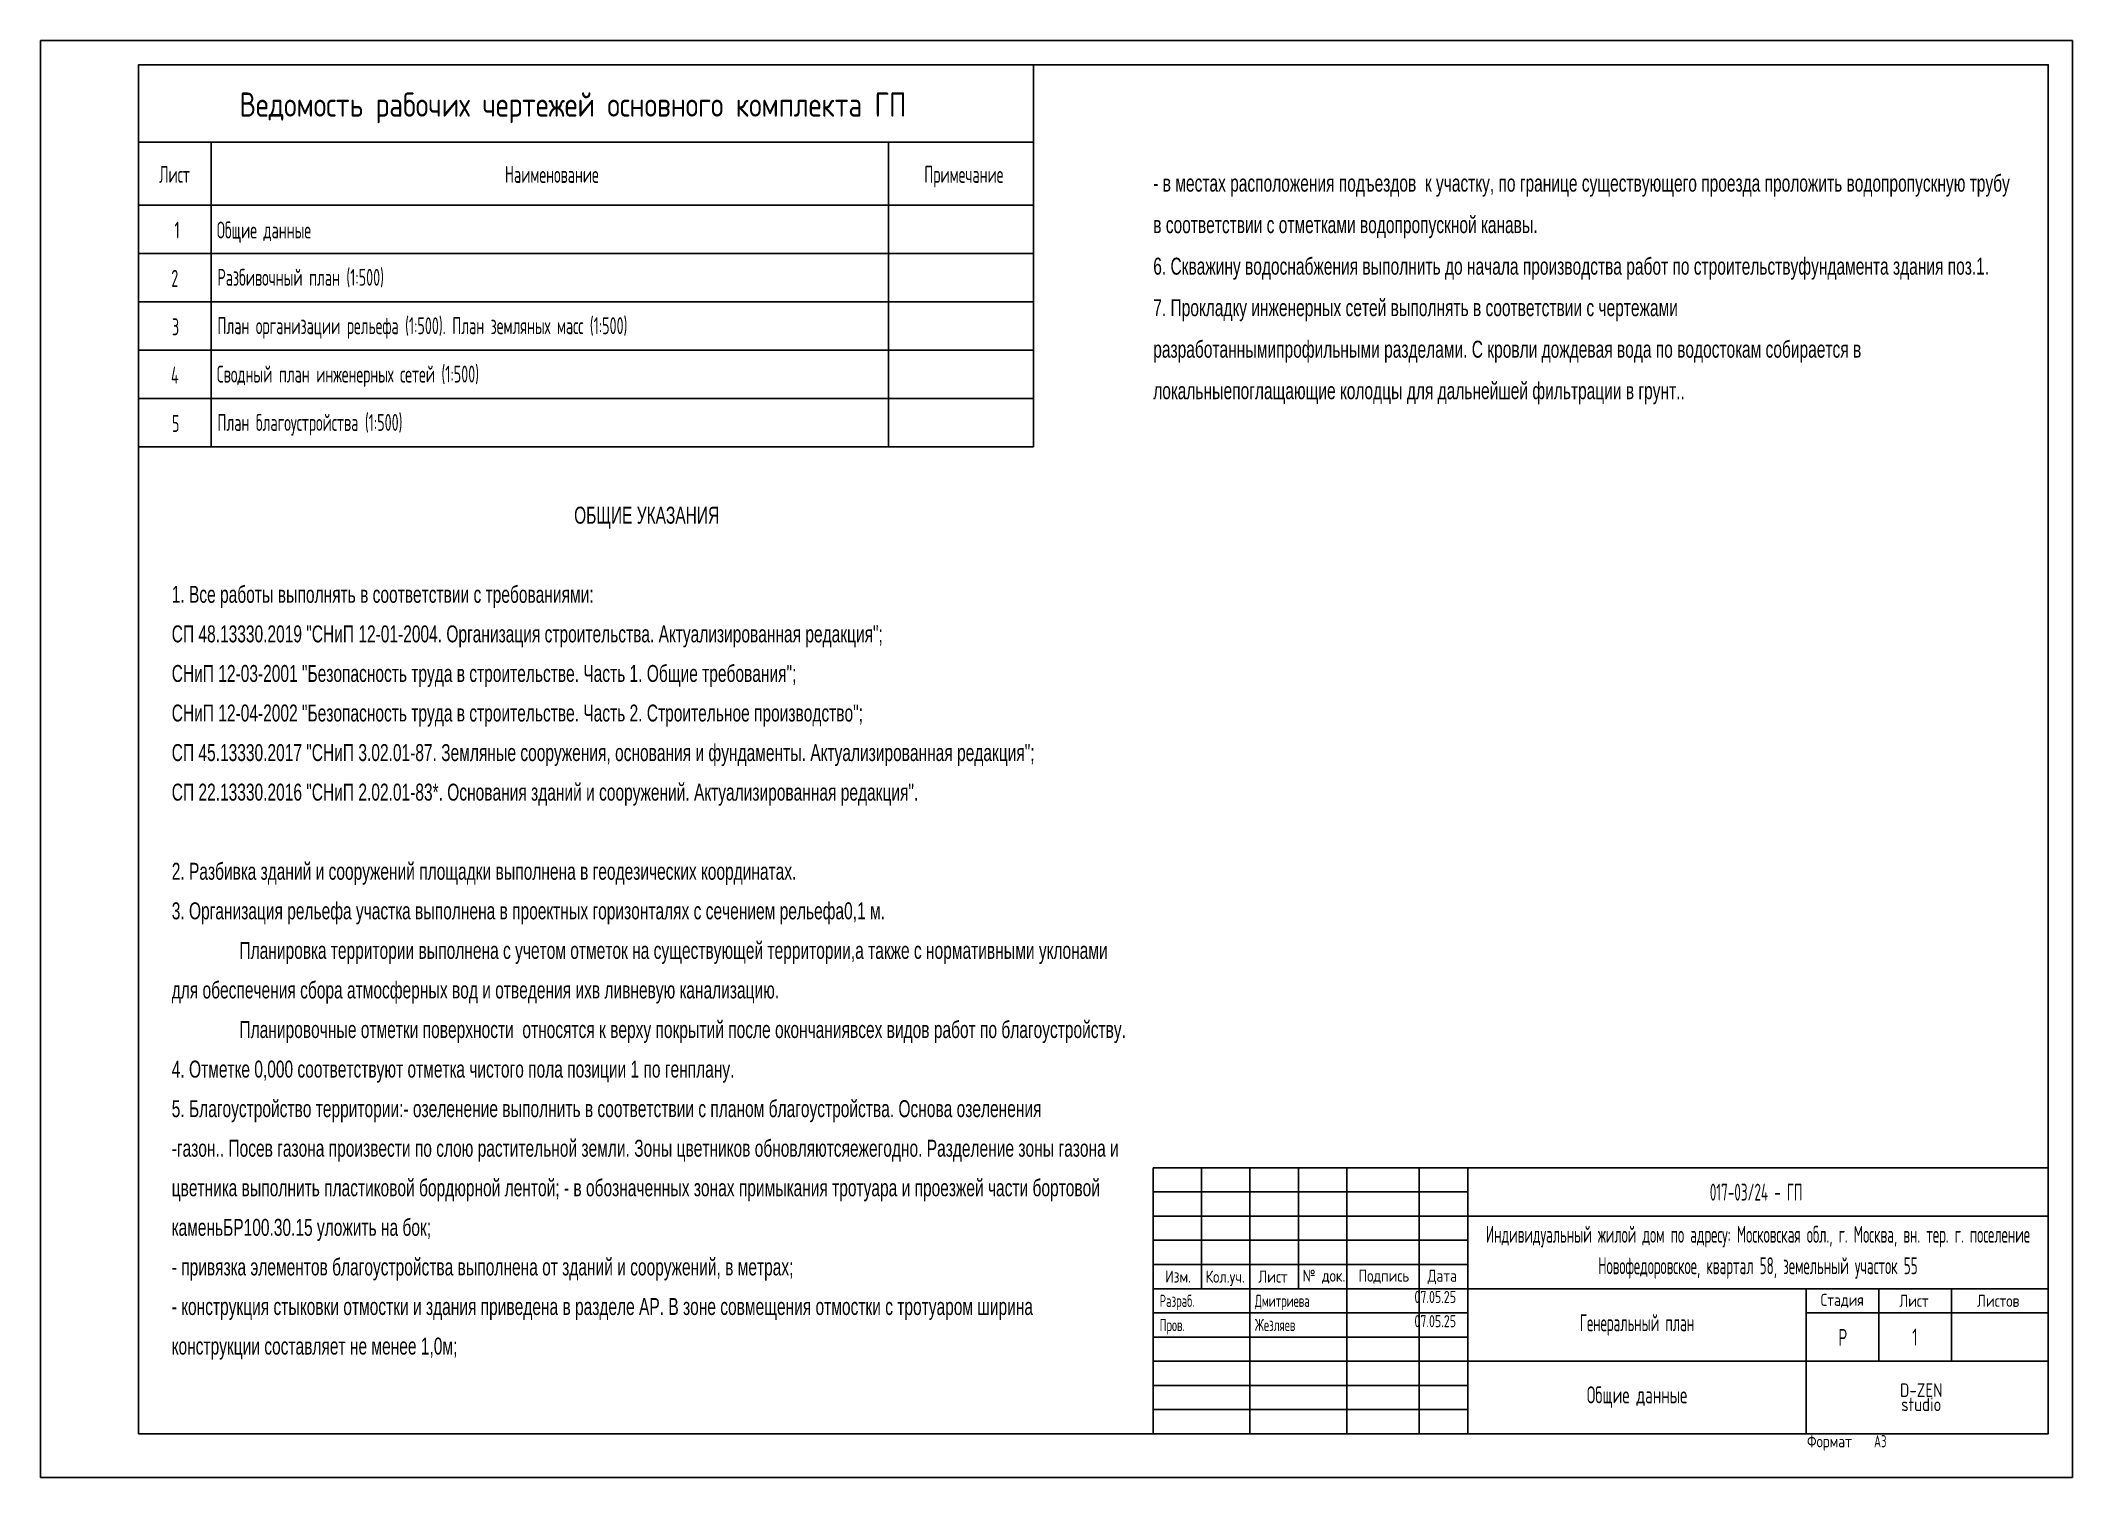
# Paper-space layout '02 Общие данные A3' of a CAD drawing. Header units: millimetres. Extents: x 0 to 420, y 0 to 297.
import ezdxf

# ---------------------------------------------------------------- set-up
doc = ezdxf.new("R2010")
doc.units = ezdxf.units.MM
doc.header["$MEASUREMENT"] = 0
for name, color, linetype, lineweight in [('0-Жирная_Ном._пера__7', 7, 'Continuous', 25), ('0-Тонкая_Ном._пера__7', 7, 'Continuous', 25), ('0_Ном._пера__7', 7, 'Continuous', 25), ('ГП_Штамп_Ном._пера__7', 7, 'Continuous', 25), ('ГТ-Таблицы_Ном._пера__7', 7, 'Continuous', 25), ('ГТ5-Текст_Ном._пера__7', 7, 'Continuous', 25)]:
    doc.layers.add(name, color=color, linetype=linetype, lineweight=lineweight)
doc.styles.add('РЎР“Р•РќР•Р\xa0РР\xa0_РЎРўРР›Р¬_10', font='', dxfattribs={"width": 0.7})
doc.styles.add('РЎР“Р•РќР•Р\xa0РР\xa0_РЎРўРР›Р¬_12', font='', dxfattribs={"width": 0.892035})
doc.styles.add('РЎР“Р•РќР•Р\xa0РР\xa0_РЎРўРР›Р¬_13', font='ARIALN.TTF', dxfattribs={"width": 0.8})
doc.styles.add('РЎР“Р•РќР•Р\xa0РР\xa0_РЎРўРР›Р¬_14', font='', dxfattribs={"width": 0.75})
doc.styles.add('РЎР“Р•РќР•Р\xa0РР\xa0_РЎРўРР›Р¬_6', font='', dxfattribs={"width": 0.8})
doc.styles.add('РЎР“Р•РќР•Р\xa0РР\xa0_РЎРўРР›Р¬_7', font='')
doc.styles.get('РЎР“Р•РќР•Р\xa0РР\xa0_РЎРўРР›Р¬_10').set_extended_font_data('GOST_type_A')
doc.styles.get('РЎР“Р•РќР•Р\xa0РР\xa0_РЎРўРР›Р¬_12').set_extended_font_data('GOST_type_A')
doc.styles.get('РЎР“Р•РќР•Р\xa0РР\xa0_РЎРўРР›Р¬_14').set_extended_font_data('GOST_type_A')
doc.styles.get('РЎР“Р•РќР•Р\xa0РР\xa0_РЎРўРР›Р¬_6').set_extended_font_data('GOST_type_A')
doc.styles.get('РЎР“Р•РќР•Р\xa0РР\xa0_РЎРўРР›Р¬_7').set_extended_font_data('GOST_type_A')

psp = doc.layouts.new('02 Общие данные A3')

# ---------------------------------------------------------------- linework, layer by layer
at = {"layer": '0-Жирная_Ном._пера__7', "color": 7, "linetype": 'Continuous', "lineweight": 25}
psp.add_lwpolyline([(20.25, 9), (415, 9), (415, 292), (20.25, 292)], close=True, dxfattribs=at)
at = {"layer": '0-Тонкая_Ном._пера__7', "color": 7, "linetype": 'Continuous', "lineweight": 25}
psp.add_lwpolyline([(0, 0), (420, 0), (420, 297), (0, 297)], close=True, dxfattribs=at)
at = {"layer": 'ГП_Штамп_Ном._пера__7', "color": 7, "linetype": 'Continuous', "lineweight": 25}
for p, q in [((230, 9), (230, 64)), ((230, 64), (415, 64)), ((240, 64), (240, 39)), ((250, 64), (250, 9)), ((260, 64), (260, 39)), ((270, 64), (270, 9)), ((285, 64), (285, 9)), ((295, 64), (295, 9)), ((230, 59), (295, 59)), ((230, 54), (295, 54)), ((295, 54), (415, 54)), ((230, 49), (295, 49)), ((230, 44), (295, 44)), ((230, 39), (415, 39)), ((365, 39), (365, 9)), ((380, 39), (380, 24)), ((395, 39), (395, 24)), ((230, 34), (295, 34)), ((365, 34), (415, 34)), ((230, 29), (295, 29)), ((230, 24), (295, 24)), ((295, 24), (415, 24)), ((230, 19), (295, 19)), ((230, 14), (295, 14))]:
    psp.add_line(p, q, dxfattribs=at)
at = {"layer": 'ГТ-Таблицы_Ном._пера__7', "color": 7, "linetype": 'Continuous', "lineweight": 25}
for p, q in [((205.25, 292), (205.25, 213)), ((20.25, 276), (20.25, 213)), ((20.25, 276), (205.25, 276)), ((35.25, 276), (35.25, 213)), ((175.25, 276), (175.25, 213)), ((20.25, 263), (205.25, 263)), ((20.25, 253), (205.25, 253)), ((20.25, 243), (205.25, 243)), ((20.25, 233), (205.25, 233)), ((20.25, 223), (205.25, 223)), ((20.25, 213), (205.25, 213))]:
    psp.add_line(p, q, dxfattribs=at)

# ---------------------------------------------------------------- texts
at = {"layer": '0_Ном._пера__7', "color": 7, "linetype": 'Continuous', "lineweight": 25, "insert": (388.76, 16.56), "char_height": 2.7921, "attachment_point": 5, "line_spacing_factor": 0.630474, "style": 'РЎР“Р•РќР•Р\xa0РР\xa0_РЎРўРР›Р¬_7'}
psp.add_mtext('\\A1;{\\pqc;\\fGOST_type_A|b0|i0|c0|p0;\\W1.000000;D-ZEN\\P\\pqc;\\fGOST_type_A|b0|i0|c0|p0;\\W1.000000;studio}', dxfattribs=at)
at = {"layer": 'ГП_Штамп_Ном._пера__7', "color": 7, "linetype": 'Continuous', "lineweight": 25}
for s, insert, char_height, attachment_point, style in [('\\A1;{\\pql;\\fGOST_type_A|b0|i0|c0|p0;\\W0.700000;017-03/24 - ГП}', (345.05, 58.96), 3.5, 4, 'РЎР“Р•РќР•Р\xa0РР\xa0_РЎРўРР›Р¬_10'), ('\\A1;{\\pql;\\fGOST_type_A|b0|i0|c0|p0;\\W1.000000;Изм.}', (232.47, 41.51), 2.5, 4, 'РЎР“Р•РќР•Р\xa0РР\xa0_РЎРўРР›Р¬_7'), ('\\A1;{\\pql;\\fGOST_type_A|b0|i0|c0|p0;\\W1.000000;Кол.уч.}', (240.83, 41.15), 2.5, 4, 'РЎР“Р•РќР•Р\xa0РР\xa0_РЎРўРР›Р¬_7'), ('\\A1;{\\pql;\\fGOST_type_A|b0|i0|c0|p0;\\W1.000000;Лист}', (251.72, 41.5), 2.5, 4, 'РЎР“Р•РќР•Р\xa0РР\xa0_РЎРўРР›Р¬_7'), ('\\A1;{\\pql;\\fGOST_type_A|b0|i0|c0|p0;\\W1.000000;№ док.}', (260.85, 41.5), 2.5, 4, 'РЎР“Р•РќР•Р\xa0РР\xa0_РЎРўРР›Р¬_7'), ('\\A1;{\\pql;\\fGOST_type_A|b0|i0|c0|p0;\\W1.000000;Подпись}', (272.44, 41.5), 2.5, 4, 'РЎР“Р•РќР•Р\xa0РР\xa0_РЎРўРР›Р¬_7'), ('\\A1;{\\pql;\\fGOST_type_A|b0|i0|c0|p0;\\W1.000000;Дата}', (286.72, 41.42), 2.5, 4, 'РЎР“Р•РќР•Р\xa0РР\xa0_РЎРўРР›Р¬_7'), ('\\A1;{\\pql;\\fGOST_type_A|b0|i0|c0|p0;\\W0.892035;07.05.25}', (283.98, 36.04), 2.5, 7, 'РЎР“Р•РќР•Р\xa0РР\xa0_РЎРўРР›Р¬_12'), ('\\A1;{\\pql;\\fGOST_type_A|b0|i0|c0|p0;\\W1.000000;Стадия}', (367.97, 36.5), 2.5, 4, 'РЎР“Р•РќР•Р\xa0РР\xa0_РЎРўРР›Р¬_7'), ('\\A1;{\\pql;\\fGOST_type_A|b0|i0|c0|p0;\\W0.800000;Разраб.}', (231.32, 36.15), 2.5, 4, 'РЎР“Р•РќР•Р\xa0РР\xa0_РЎРўРР›Р¬_6'), ('\\A1;{\\pql;\\fGOST_type_A|b0|i0|c0|p0;\\W0.800000;Дмитриева}', (251, 36.15), 2.5, 4, 'РЎР“Р•РќР•Р\xa0РР\xa0_РЎРўРР›Р¬_6'), ('\\A1;{\\pqc;\\fGOST_type_A|b0|i0|c0|p0;\\W0.700000;Генеральный план}', (330, 31.49), 3.5, 5, 'РЎР“Р•РќР•Р\xa0РР\xa0_РЎРўРР›Р¬_10'), ('\\A1;{\\pql;\\fGOST_type_A|b0|i0|c0|p0;\\W1.000000;Лист}', (384.22, 36.5), 2.5, 4, 'РЎР“Р•РќР•Р\xa0РР\xa0_РЎРўРР›Р¬_7'), ('\\A1;{\\pql;\\fGOST_type_A|b0|i0|c0|p0;\\W1.000000;Листов}', (400.29, 36.5), 2.5, 4, 'РЎР“Р•РќР•Р\xa0РР\xa0_РЎРўРР›Р¬_7'), ('\\A1;{\\pql;\\fGOST_type_A|b0|i0|c0|p0;\\W0.800000;Пров.}', (231.32, 31.15), 2.5, 4, 'РЎР“Р•РќР•Р\xa0РР\xa0_РЎРўРР›Р¬_6'), ('\\A1;{\\pql;\\fGOST_type_A|b0|i0|c0|p0;\\W0.800000;Жезляев}', (251.01, 31.5), 2.5, 4, 'РЎР“Р•РќР•Р\xa0РР\xa0_РЎРўРР›Р¬_6'), ('\\A1;{\\pql;\\fGOST_type_A|b0|i0|c0|p0;\\W0.892035;07.05.25}', (283.98, 31.04), 2.5, 7, 'РЎР“Р•РќР•Р\xa0РР\xa0_РЎРўРР›Р¬_12'), ('\\A1;{\\pql;\\fGOST_type_A|b0|i0|c0|p0;\\W0.800000;Р}', (371.61, 28.93), 3.5, 4, 'РЎР“Р•РќР•Р\xa0РР\xa0_РЎРўРР›Р¬_6'), ('\\A1;{\\pql;\\fGOST_type_A|b0|i0|c0|p0;\\W0.800000;1}', (386.9, 29.01), 3.5, 4, 'РЎР“Р•РќР•Р\xa0РР\xa0_РЎРўРР›Р¬_6'), ('\\A1;{\\pqc;\\fGOST_type_A|b0|i0|c0|p0;\\W0.800000;Общие данные}', (330, 16.58), 3.5, 5, 'РЎР“Р•РќР•Р\xa0РР\xa0_РЎРўРР›Р¬_6'), ('\\A1;{\\pql;\\fGOST_type_A|b0|i0|c0|p0;\\W1.000000;Формат}', (365.14, 7.11), 2.5, 4, 'РЎР“Р•РќР•Р\xa0РР\xa0_РЎРўРР›Р¬_7'), ('\\A1;{\\pql;\\fGOST_type_A|b0|i0|c0|p0;\\W0.800000;А3}', (379, 7.47), 2.5, 4, 'РЎР“Р•РќР•Р\xa0РР\xa0_РЎРўРР›Р¬_6')]:
    psp.add_mtext(s, dxfattribs=dict(at, insert=insert, char_height=char_height, attachment_point=attachment_point, style=style))
at = {"layer": 'ГП_Штамп_Ном._пера__7', "color": 7, "linetype": 'Continuous', "lineweight": 25, "insert": (355, 46.52), "char_height": 3.5, "width": 128.697, "attachment_point": 5, "line_spacing_factor": 1.112236, "style": 'РЎР“Р•РќР•Р\xa0РР\xa0_РЎРўРР›Р¬_10'}
psp.add_mtext('\\A1;{\\pqc;\\fGOST_type_A|b0|i0|c0|p0;\\W0.700000;Индивидуальный жилой дом по адресу: Московская обл., г. Москва, вн. \\fGOST_type_A|b0|i0|c0|p0;\\W0.700000;тер. г. поселение Новофедоровское, квартал 58, земельный участок 55}', dxfattribs=at)
at = {"layer": 'ГТ-Таблицы_Ном._пера__7', "color": 7, "linetype": 'Continuous', "lineweight": 25, "attachment_point": 1}
for s, insert, char_height, style in [('\\A1;{\\pql;\\fGOST_type_A|b0|i0|c0|p0;\\W1.000000;Ведомость рабочих чертежей основного комплекта ГП}', (41.12, 286.28), 5, 'РЎР“Р•РќР•Р\xa0РР\xa0_РЎРўРР›Р¬_7'), ('\\A1;{\\pql;\\fGOST_type_A|b0|i0|c0|p0;\\W0.750000;Лист}', (24.5, 271.1), 3.5, 'РЎР“Р•РќР•Р\xa0РР\xa0_РЎРўРР›Р¬_14'), ('\\A1;{\\pql;\\fGOST_type_A|b0|i0|c0|p0;\\W0.750000;Наименование}', (95.98, 271.1), 3.5, 'РЎР“Р•РќР•Р\xa0РР\xa0_РЎРўРР›Р¬_14'), ('\\A1;{\\pql;\\fGOST_type_A|b0|i0|c0|p0;\\W0.750000;Примечание}', (182.66, 271.1), 3.5, 'РЎР“Р•РќР•Р\xa0РР\xa0_РЎРўРР›Р¬_14'), ('\\A1;{\\pql;\\fGOST_type_A|b0|i0|c0|p0;\\W0.750000;1}', (27.68, 259.6), 3.5, 'РЎР“Р•РќР•Р\xa0РР\xa0_РЎРўРР›Р¬_14'), ('\\A1;{\\pql;\\fGOST_type_A|b0|i0|c0|p0;\\W0.750000;Общие данные}', (36.43, 259.6), 3.5, 'РЎР“Р•РќР•Р\xa0РР\xa0_РЎРўРР›Р¬_14'), ('\\A1;{\\pql;\\fGOST_type_A|b0|i0|c0|p0;\\W0.750000;2}', (27.01, 249.6), 3.5, 'РЎР“Р•РќР•Р\xa0РР\xa0_РЎРўРР›Р¬_14'), ('\\A1;{\\pql;\\fGOST_type_A|b0|i0|c0|p0;\\W0.750000;Разбивочный план (1:500)}', (36.53, 249.82), 3.5, 'РЎР“Р•РќР•Р\xa0РР\xa0_РЎРўРР›Р¬_14'), ('\\A1;{\\pql;\\fGOST_type_A|b0|i0|c0|p0;\\W0.750000;3}', (27.15, 239.6), 3.5, 'РЎР“Р•РќР•Р\xa0РР\xa0_РЎРўРР›Р¬_14'), ('\\A1;{\\pql;\\fGOST_type_A|b0|i0|c0|p0;\\W0.750000;План организации рельефа (1:500). План земляных масс (1:500)}', (36.54, 239.82), 3.5, 'РЎР“Р•РќР•Р\xa0РР\xa0_РЎРўРР›Р¬_14'), ('\\A1;{\\pql;\\fGOST_type_A|b0|i0|c0|p0;\\W0.750000;4}', (26.95, 229.6), 3.5, 'РЎР“Р•РќР•Р\xa0РР\xa0_РЎРўРР›Р¬_14'), ('\\A1;{\\pql;\\fGOST_type_A|b0|i0|c0|p0;\\W0.750000;Сводный план инженерных сетей (1:500)}', (36.43, 229.82), 3.5, 'РЎР“Р•РќР•Р\xa0РР\xa0_РЎРўРР›Р¬_14'), ('\\A1;{\\pql;\\fGOST_type_A|b0|i0|c0|p0;\\W0.750000;5}', (27.15, 219.6), 3.5, 'РЎР“Р•РќР•Р\xa0РР\xa0_РЎРўРР›Р¬_14'), ('\\A1;{\\pql;\\fGOST_type_A|b0|i0|c0|p0;\\W0.750000;План благоустройства (1:500)}', (36.54, 219.82), 3.5, 'РЎР“Р•РќР•Р\xa0РР\xa0_РЎРўРР›Р¬_14')]:
    psp.add_mtext(s, dxfattribs=dict(at, insert=insert, char_height=char_height, style=style))
at = {"layer": 'ГТ5-Текст_Ном._пера__7', "color": 7, "linetype": 'Continuous', "lineweight": 25, "char_height": 3.5, "style": 'РЎР“Р•РќР•Р\xa0РР\xa0_РЎРўРР›Р¬_13'}
for s, insert, width, attachment_point, line_spacing_factor in [('\\A1;{\\pql;\\fArial Narrow|b0|i0|c204|p0;\\W0.800000;- в местах расположения подъездов  к участку, по границе существующего проезда проложить водопропускную трубу в соответствии с отметками водопропускной канавы.\\P\\pql;\\fArial Narrow|b0|i0|c204|p0;\\W0.800000;6. Скважину водоснабжения выполнить до начала производства работ по строительствуфундамента здания поз.1. \\P\\pql;\\fArial Narrow|b0|i0|c204|p0;\\W0.800000;7. Прокладку инженерных сетей выполнять в соответствии с чертежами \\P\\pql;\\fArial Narrow|b0|i0|c204|p0;\\W0.800000;разработаннымипрофильными разделами. С кровли дождевая вода по водостокам собирается в локальныепоглащающие колодцы для дальнейшей фильтрации в грунт..}', (230, 269.29), 177.3727, 1, 1.470835), ('\\A1;{\\pqc;\\fArial Narrow|b0|i0|c204|p0;\\W0.800000;ОБЩИЕ УКАЗАНИЯ\\P\\pql;\\fArial Narrow|b0|i0|c204|p0;\\W0.800000;\\P\\pql;\\fArial Narrow|b0|i0|c204|p0;\\W0.800000;1. Все работы выполнять в соответствии с требованиями:\\P\\pql;\\fArial Narrow|b0|i0|c204|p0;\\W0.800000;СП 48.13330.2019 "СНиП 12-01-2004. Организация строительства. Актуализированная редакция";\\P\\pql;\\fArial Narrow|b0|i0|c204|p0;\\W0.800000;СНиП 12-03-2001 "Безопасность труда в строительстве. Часть 1. Общие требования";\\P\\pql;\\fArial Narrow|b0|i0|c204|p0;\\W0.800000;СНиП 12-04-2002 "Безопасность труда в строительстве. Часть 2. Строительное производство";\\P\\pql;\\fArial Narrow|b0|i0|c204|p0;\\W0.800000;СП 45.13330.2017 "СНиП 3.02.01-87. Земляные сооружения, основания и фундаменты. Актуализированная редакция";\\P\\pql;\\fArial Narrow|b0|i0|c204|p0;\\W0.800000;СП 22.13330.2016 "СНиП 2.02.01-83*. Основания зданий и сооружений. Актуализированная редакция".\\P\\pql;\\fArial Narrow|b0|i0|c204|p0;\\W0.800000;\\P\\pql;\\fArial Narrow|b0|i0|c204|p0;\\W0.800000;2. Разбивка зданий и сооружений площадки выполнена в геодезических координатах.  \\P\\pql;\\fArial Narrow|b0|i0|c204|p0;\\W0.800000;3. Организация рельефа участка выполнена в проектных горизонталях с сечением рельефа0,1 м.^I\\P\\pql;\\fArial Narrow|b0|i0|c204|p0;\\W0.800000;^IПланировка территории выполнена с учетом отметок на существующей территории,а также с нормативными уклонами для обеспечения сбора атмосферных вод и отведения ихв ливневую канализацию.  ^I^I\\P\\pql;\\fArial Narrow|b0|i0|c204|p0;\\W0.800000;^IПланировочные отметки поверхности  относятся к верху покрытий после окончаниявсех видов работ по благоустройству.\\P\\pql;\\fArial Narrow|b0|i0|c204|p0;\\W0.800000;4. Отметке 0,000 соответствуют отметка чистого пола позиции 1 по генплану. \\P\\pql;\\fArial Narrow|b0|i0|c204|p0;\\W0.800000;5. Благоустройство территории:- озеленение выполнить в соответствии с планом благоустройства. Основа озеленения \\P\\pql;\\fArial Narrow|b0|i0|c204|p0;\\W0.800000;-газон.. Посев газона произвести по слою растительной земли. Зоны цветников обновляютсяежегодно. Разделение зоны газона и цветника выполнить пластиковой бордюрной лентой; - в обозначенных зонах примыкания тротуара и проезжей части бортовой каменьБР100.30.15 уложить на бок;\\P\\pql;\\fArial Narrow|b0|i0|c204|p0;\\W0.800000;- привязка элементов благоустройства выполнена от зданий и сооружений, в метрах;\\P\\pql;\\fArial Narrow|b0|i0|c204|p0;\\W0.800000;- конструкция стыковки отмостки и здания приведена в разделе АР. В зоне совмещения отмостки с тротуаром ширина конструкции составляет не менее 1,0м;}', (125.28, 200.65), 196.3586, 2, 1.401819)]:
    psp.add_mtext(s, dxfattribs=dict(at, insert=insert, width=width, attachment_point=attachment_point, line_spacing_factor=line_spacing_factor))

doc.saveas('drawing.dxf')
